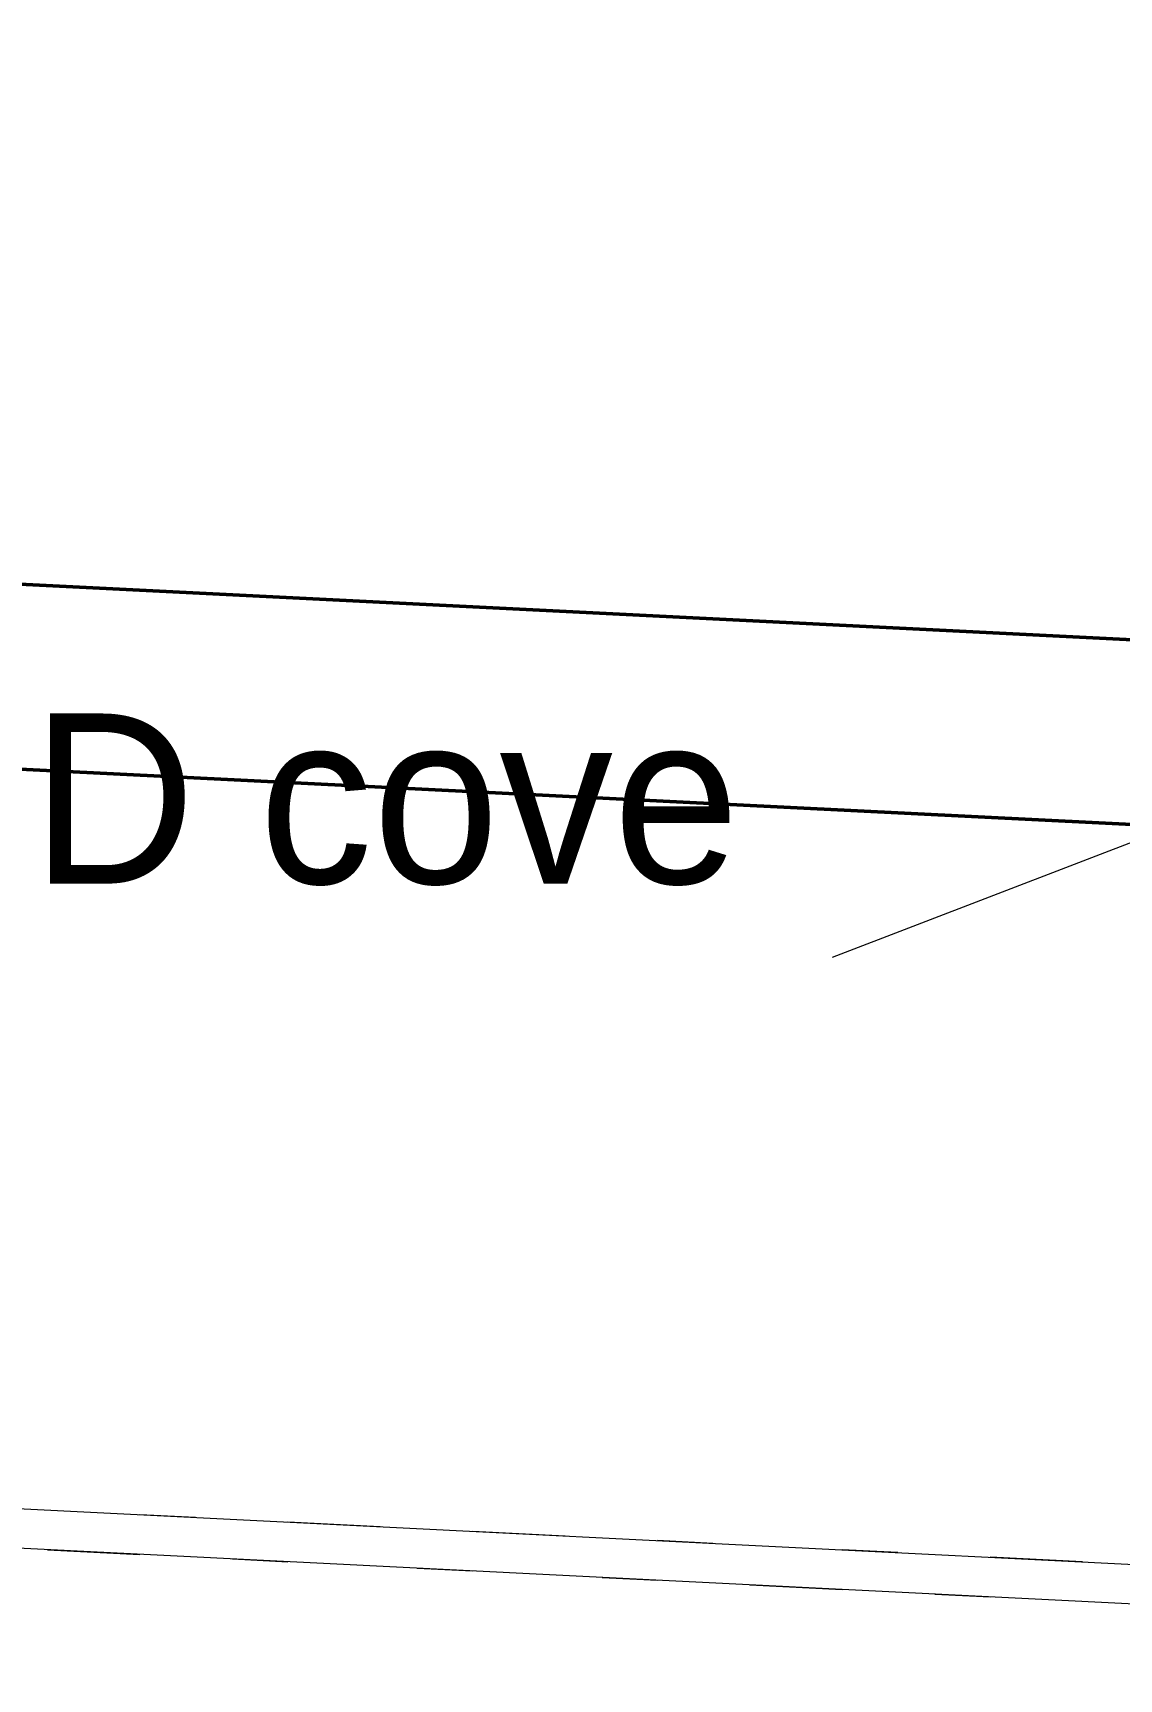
# Model space of a CAD drawing. Header units: metres. Extents: x 10 to 831, y 10 to 584.
# Drawn here: x 45.36 to 57.1, y 277.4 to 295.2 of the extents above; entities that cross this region are included whole.
import ezdxf
from ezdxf.enums import TextEntityAlignment as Align

# ---------------------------------------------------------------- set-up
doc = ezdxf.new("R2010")
doc.units = ezdxf.units.M
for name, color, linetype, lineweight in [('CUT', 7, 'Continuous', 50), ('TXT', 7, 'Continuous', 18), ('VIS', 8, 'Continuous', 13)]:
    doc.layers.add(name, color=color, linetype=linetype, lineweight=lineweight)

msp = doc.modelspace()

# ---------------------------------------------------------------- linework, layer by layer
at = {"layer": 'CUT'}
for p, q in [((78, 287.6), (30, 290)), ((30, 288), (78, 285.6))]:
    msp.add_line(p, q, dxfattribs=at)
at = {"layer": 'TXT'}
msp.add_line((80, 295.2), (54, 285.2), dxfattribs=at)
at = {"layer": 'VIS'}
for p, q in [((30, 290), (78, 287.6)), ((49.6896, 289.0156), (41.4072, 289.4296)), ((42.5236, 289.374), (45.4052, 289.2296)), ((43.3304, 289.3336), (45.7768, 289.2112)), ((44.5192, 289.274), (46.022, 289.1988)), ((44.87, 289.2564), (46.256, 289.1872)), ((45.0072, 289.2496), (45.5984, 289.22)), ((45.1072, 289.2448), (45.7064, 289.2148)), ((45.3132, 289.2344), (46.1348, 289.1932)), ((45.3376, 289.2332), (45.5368, 289.2232)), ((45.3608, 289.232), (45.9024, 289.2048)), ((45.3784, 289.2312), (45.5708, 289.2216)), ((45.4096, 289.2296), (45.5776, 289.2212)), ((45.4392, 289.228), (45.5976, 289.22)), ((45.4552, 289.2272), (46.4212, 289.1788)), ((45.4688, 289.2264), (45.6652, 289.2168)), ((45.5032, 289.2248), (45.6652, 289.2168)), ((45.5264, 289.2236), (45.7264, 289.2136)), ((45.5408, 289.2228), (46.012, 289.1992)), ((45.558, 289.222), (46.0664, 289.1968)), ((45.5732, 289.2212), (46.156, 289.1924)), ((45.5792, 289.2212), (45.7352, 289.2132)), ((45.5804, 289.2208), (45.7804, 289.2108)), ((45.6, 289.22), (46.2, 289.19)), ((45.6, 289.22), (46.6, 289.17)), ((45.62, 289.2192), (45.82, 289.2092)), ((45.622, 289.2188), (45.822, 289.2088)), ((45.6244, 289.2188), (45.822, 289.2088)), ((45.6496, 289.2176), (46.1788, 289.1912)), ((45.6628, 289.2168), (45.8156, 289.2092)), ((45.7024, 289.2148), (45.896, 289.2052)), ((45.7072, 289.2148), (45.88, 289.206)), ((45.7624, 289.212), (45.922, 289.204)), ((45.7812, 289.2108), (45.96, 289.202)), ((46.4, 289.18), (45.8, 289.21)), ((45.8144, 289.2092), (46.0044, 289.1996)), ((45.8604, 289.2068), (49.3488, 289.0324)), ((45.9144, 289.2044), (46.1144, 289.1944)), ((45.9272, 289.2036), (46.1272, 289.1936)), ((45.9584, 289.202), (47.346, 289.1328)), ((46.0708, 289.1964), (46.568, 289.1716)), ((46.0716, 289.1964), (46.2628, 289.1868)), ((46.0788, 289.196), (46.2616, 289.1868)), ((46.1592, 289.192), (46.6704, 289.1664)), ((46.204, 289.19), (46.36, 289.182)), ((46.2388, 289.188), (46.792, 289.1604)), ((46.2744, 289.1864), (46.7328, 289.1632)), ((46.2788, 289.186), (46.4624, 289.1768)), ((46.326, 289.1836), (46.526, 289.1736)), ((46.3904, 289.1804), (46.5492, 289.1724)), ((46.398, 289.18), (46.5708, 289.1716)), ((46.4172, 289.1792), (46.5852, 289.1708)), ((46.422, 289.1788), (46.622, 289.1688)), ((46.4256, 289.1788), (46.624, 289.1688)), ((46.4744, 289.1764), (46.96, 289.152)), ((46.4772, 289.176), (46.6708, 289.1664)), ((46.532, 289.1732), (46.7244, 289.1636)), ((46.5748, 289.1712), (46.7648, 289.1616)), ((46.5748, 289.1712), (46.744, 289.1628)), ((46.5896, 289.1704), (46.7892, 289.1604)), ((46.5956, 289.1704), (46.7952, 289.1604)), ((46.6332, 289.1684), (46.824, 289.1588)), ((46.6956, 289.1652), (47.6944, 289.1152)), ((46.7084, 289.1644), (46.8848, 289.1556)), ((46.72, 289.164), (46.8796, 289.156)), ((46.7804, 289.1608), (47.38, 289.1308)), ((46.798, 289.16), (47.2692, 289.1364)), ((46.8096, 289.1596), (47.0072, 289.1496)), ((46.82, 289.1588), (47.02, 289.1488)), ((46.9144, 289.1544), (47.1132, 289.1444)), ((47.0092, 289.1496), (47.208, 289.1396)), ((47.0136, 289.1492), (47.5648, 289.1216)), ((47.0248, 289.1488), (47.5004, 289.1248)), ((47.0892, 289.1456), (47.262, 289.1368)), ((47.1252, 289.1436), (47.3252, 289.1336)), ((47.1408, 289.1428), (47.2972, 289.1352)), ((47.1668, 289.1416), (48.0696, 289.0964)), ((47.1748, 289.1412), (47.3576, 289.132)), ((47.1912, 289.1404), (47.344, 289.1328)), ((47.198, 289.14), (47.3844, 289.1308)), ((47.2108, 289.1396), (47.7468, 289.1128)), ((47.2192, 289.1392), (47.4176, 289.1292)), ((47.2524, 289.1372), (47.7608, 289.112)), ((47.298, 289.1352), (47.4936, 289.1252)), ((47.3012, 289.1348), (47.4936, 289.1252)), ((47.332, 289.1336), (47.5312, 289.1236)), ((47.3584, 289.132), (47.518, 289.124)), ((47.3724, 289.1312), (47.9636, 289.102)), ((47.4144, 289.1292), (47.5908, 289.1204)), ((47.4252, 289.1288), (47.5932, 289.1204)), ((47.4328, 289.1284), (47.6296, 289.1184)), ((47.4456, 289.1276), (47.9312, 289.1036)), ((47.5132, 289.1244), (47.7128, 289.1144)), ((47.5232, 289.124), (48.0344, 289.0984)), ((47.6024, 289.12), (47.794, 289.1104)), ((47.614, 289.1192), (48.1068, 289.0948)), ((47.6204, 289.1188), (47.8204, 289.1088)), ((47.6224, 289.1188), (47.8224, 289.1088)), ((47.6396, 289.118), (47.8332, 289.1084)), ((47.7088, 289.1144), (47.9076, 289.1048)), ((47.7136, 289.1144), (48.6356, 289.0684)), ((47.7156, 289.1144), (47.9056, 289.1048)), ((47.7408, 289.1128), (48.212, 289.0892)), ((47.7656, 289.1116), (48.234, 289.0884)), ((47.774, 289.1112), (48.74, 289.0628)), ((47.78, 289.1108), (47.9528, 289.1024)), ((47.8024, 289.11), (48.2608, 289.0868)), ((47.8044, 289.1096), (48.0032, 289.1)), ((47.926, 289.1036), (48.1256, 289.0936)), ((47.9428, 289.1028), (48.1292, 289.0936)), ((47.976, 289.1012), (48.1344, 289.0932)), ((47.9952, 289.1004), (48.1928, 289.0904)), ((47.9968, 289.1), (48.1564, 289.092)), ((48.0128, 289.0992), (48.2112, 289.0896)), ((48.1164, 289.094), (48.3, 289.0852)), ((48.1204, 289.094), (48.2968, 289.0852)), ((48.1608, 289.092), (48.3516, 289.0824)), ((48.1924, 289.0904), (48.392, 289.0804)), ((48.8, 289.06), (48.2, 289.09)), ((48.258, 289.0872), (49.6444, 289.0176)), ((48.2688, 289.0864), (48.4384, 289.078)), ((48.2708, 289.0864), (48.4536, 289.0772)), ((48.38, 289.0808), (48.58, 289.0712)), ((48.39, 289.0804), (48.8868, 289.0556)), ((48.4, 289.08), (49, 289.05)), ((48.4, 289.08), (49, 289.05)), ((48.4144, 289.0792), (48.6084, 289.0696)), ((48.4332, 289.0784), (48.6008, 289.07)), ((48.4552, 289.0772), (48.6476, 289.0676)), ((48.4704, 289.0764), (48.6656, 289.0668)), ((48.4712, 289.0764), (48.644, 289.068)), ((48.476, 289.076), (48.666, 289.0668)), ((48.5856, 289.0708), (48.7848, 289.0608)), ((48.5996, 289.07), (48.7984, 289.06)), ((48.6876, 289.0656), (48.874, 289.0564)), ((48.7028, 289.0648), (48.8588, 289.0572)), ((48.7036, 289.0648), (49.3032, 289.0348)), ((48.712, 289.0644), (48.912, 289.0544)), ((48.7192, 289.064), (48.872, 289.0564)), ((48.7252, 289.0636), (48.9252, 289.0536)), ((48.7408, 289.0628), (48.9024, 289.0548)), ((48.8228, 289.0588), (49.0228, 289.0488)), ((48.8236, 289.0588), (48.9868, 289.0508)), ((48.826, 289.0588), (49.0024, 289.05)), ((48.9248, 289.0536), (49.1156, 289.0444)), ((48.9272, 289.0536), (49.0856, 289.0456)), ((48.9468, 289.0528), (49.116, 289.044)), ((48.9728, 289.0512), (49.876, 289.0064)), ((48.9976, 289.05), (49.1764, 289.0412)), ((48.998, 289.05), (49.4692, 289.0264)), ((49.0044, 289.0496), (49.594, 289.0204)), ((49.1336, 289.0432), (49.3248, 289.0336)), ((49.1624, 289.042), (49.3348, 289.0332)), ((49.1804, 289.0408), (49.378, 289.0312)), ((49.2032, 289.04), (49.4016, 289.03)), ((49.2188, 289.0392), (49.4024, 289.03)), ((49.228, 289.0388), (49.3984, 289.03)), ((49.3084, 289.0344), (51.4672, 288.9268)), ((49.3264, 289.0336), (49.526, 289.0236)), ((49.3516, 289.0324), (51.4216, 288.9288)), ((49.3668, 289.0316), (49.5496, 289.0224)), ((49.3896, 289.0304), (49.5892, 289.0204)), ((49.4324, 289.0284), (49.6188, 289.0192)), ((49.4408, 289.028), (49.6088, 289.0196)), ((49.4584, 289.0272), (50.4296, 288.9784)), ((49.476, 289.026), (52.2484, 288.8876)), ((49.5288, 289.0236), (50.698, 288.9652)), ((49.532, 289.0232), (49.7084, 289.0144)), ((49.5572, 289.022), (50.1104, 288.9944)), ((49.5612, 289.022), (49.7196, 289.014)), ((49.5768, 289.0212), (49.7708, 289.0116)), ((49.586, 289.0208), (50.0788, 288.996)), ((49.5928, 289.0204), (49.7524, 289.0124)), ((49.6088, 289.0196), (49.8012, 289.01)), ((49.6208, 289.0188), (49.8208, 289.0088)), ((49.636, 289.018), (49.7888, 289.0104)), ((49.6396, 289.018), (49.796, 289.0104)), ((49.6428, 289.018), (49.838, 289.008)), ((49.6888, 289.0156), (49.8796, 289.006)), ((49.6948, 289.0152), (49.8936, 289.0052)), ((49.7828, 289.0108), (49.9824, 289.0008)), ((49.804, 289.01), (52.686, 288.8656)), ((49.8532, 289.0072), (50.026, 288.9988)), ((49.9108, 289.0044), (50.5104, 288.9744)), ((49.9232, 289.004), (50.1232, 288.994)), ((49.9632, 289.002), (50.1328, 288.9932)), ((49.9796, 289.0012), (50.1796, 288.9912)), ((49.9968, 289), (50.1952, 288.9904)), ((50.132, 288.9936), (50.7232, 288.964)), ((50.1772, 288.9912), (50.3636, 288.982)), ((50.2312, 288.9884), (50.3908, 288.9804)), ((50.238, 288.988), (50.4144, 288.9792)), ((50.2476, 288.9876), (50.4004, 288.98)), ((50.2548, 288.9872), (50.7264, 288.9636)), ((50.2644, 288.9868), (50.7328, 288.9632)), ((50.282, 288.986), (50.856, 288.9572)), ((50.2916, 288.9856), (51.2904, 288.9356)), ((50.3212, 288.984), (50.5048, 288.9748)), ((50.352, 288.9824), (50.5456, 288.9728)), ((50.366, 288.9816), (50.5636, 288.972)), ((50.3772, 288.9812), (50.5672, 288.9716)), ((50.4208, 288.9788), (50.6208, 288.9688)), ((50.4272, 288.9788), (50.606, 288.9696)), ((78, 287.6), (50.4424, 288.978)), ((50.4488, 288.9776), (50.6168, 288.9692)), ((50.4524, 288.9772), (50.6436, 288.968)), ((50.4628, 288.9768), (50.6456, 288.9676)), ((50.4792, 288.976), (51.0588, 288.9472)), ((50.4892, 288.9756), (50.688, 288.9656)), ((50.5124, 288.9744), (50.6708, 288.9664)), ((50.5444, 288.9728), (50.7172, 288.964)), ((50.5812, 288.9708), (50.7808, 288.9608)), ((50.592, 288.9704), (50.7624, 288.962)), ((50.6412, 288.968), (50.8104, 288.9596)), ((50.6832, 288.966), (50.8452, 288.9576)), ((50.7088, 288.9644), (51.2056, 288.9396)), ((50.7164, 288.964), (51.708, 288.9148)), ((50.7224, 288.964), (50.9224, 288.954)), ((50.7236, 288.964), (50.9236, 288.954)), ((50.7628, 288.962), (50.9548, 288.9524)), ((50.7788, 288.9612), (51.682, 288.916)), ((50.7904, 288.9604), (50.9888, 288.9504)), ((50.8, 288.96), (51.8, 288.91)), ((50.8148, 288.9592), (51.0104, 288.9496)), ((50.8232, 288.9588), (51.0232, 288.9488)), ((50.922, 288.954), (51.1084, 288.9444)), ((50.944, 288.9528), (51.1204, 288.944)), ((50.9688, 288.9516), (51.558, 288.922)), ((50.9864, 288.9508), (51.186, 288.9408)), ((51.6, 288.92), (51, 288.95)), ((51.056, 288.9472), (51.6072, 288.9196)), ((51.1376, 288.9432), (51.3276, 288.9336)), ((51.1464, 288.9428), (51.622, 288.9188)), ((51.1644, 288.9416), (51.3172, 288.934)), ((51.1796, 288.9412), (51.3792, 288.9312)), ((51.1888, 288.9404), (51.3484, 288.9324)), ((51.2, 288.94), (51.8, 288.91)), ((51.2016, 288.94), (51.3576, 288.932)), ((51.2164, 288.9392), (51.4072, 288.9296)), ((51.2352, 288.9384), (51.408, 288.9296)), ((51.3208, 288.934), (51.5204, 288.924)), ((51.3824, 288.9308), (51.5812, 288.9208)), ((51.4004, 288.93), (51.6, 288.92)), ((51.4012, 288.93), (51.954, 288.9024)), ((51.4564, 288.9272), (51.6244, 288.9188)), ((51.5096, 288.9244), (51.7092, 288.9144)), ((51.512, 288.9244), (51.6692, 288.9164)), ((51.514, 288.9244), (51.708, 288.9148)), ((51.522, 288.924), (51.722, 288.914)), ((51.5232, 288.924), (51.7228, 288.914)), ((51.5588, 288.922), (51.7416, 288.9128)), ((51.584, 288.9208), (51.7824, 288.9108)), ((51.6212, 288.9188), (51.8212, 288.9088)), ((51.6464, 288.9176), (53.0324, 288.8484)), ((51.6496, 288.9176), (51.826, 288.9088)), ((51.6576, 288.9172), (51.8272, 288.9088)), ((51.6668, 288.9168), (51.8532, 288.9072)), ((51.6808, 288.916), (51.8796, 288.906)), ((51.7756, 288.9112), (51.9284, 288.9036)), ((51.8128, 288.9092), (52.3868, 288.8808)), ((51.8264, 288.9088), (52.2948, 288.8852)), ((51.8272, 288.9088), (51.9868, 288.9008)), ((51.8568, 288.9072), (52.0356, 288.8984)), ((51.8868, 288.9056), (52.3796, 288.8812)), ((51.9264, 288.9036), (52.0992, 288.8952)), ((51.9804, 288.9008), (52.1712, 288.8916)), ((51.9872, 288.9008), (52.1824, 288.8908)), ((52.0236, 288.8988), (52.2236, 288.8888)), ((52.0976, 288.8952), (52.5736, 288.8712)), ((52.1584, 288.892), (52.342, 288.8828)), ((52.1776, 288.8912), (52.3764, 288.8812)), ((52.1988, 288.89), (56.3904, 288.6804)), ((52.2892, 288.8856), (52.4828, 288.876)), ((52.2968, 288.8852), (52.4676, 288.8768)), ((52.3212, 288.884), (52.5212, 288.874)), ((52.3224, 288.884), (52.5224, 288.874)), ((52.3352, 288.8832), (52.5048, 288.8748)), ((52.3556, 288.8824), (52.532, 288.8732)), ((52.4212, 288.8788), (52.6212, 288.8688)), ((52.4548, 288.8772), (52.9264, 288.8536)), ((52.4644, 288.8768), (52.6324, 288.8684)), ((52.4656, 288.8768), (52.6252, 288.8688)), ((52.4752, 288.8764), (52.674, 288.8664)), ((52.5768, 288.8712), (52.7764, 288.8612)), ((52.6172, 288.8692), (52.79, 288.8604)), ((52.6256, 288.8688), (52.7876, 288.8608)), ((52.6548, 288.8672), (52.8376, 288.858)), ((52.6924, 288.8652), (52.8452, 288.8576)), ((52.6996, 288.8652), (53.2992, 288.8352)), ((52.7444, 288.8628), (52.9352, 288.8532)), ((52.7632, 288.862), (52.9196, 288.854)), ((52.7744, 288.8612), (52.9728, 288.8512)), ((52.7792, 288.8612), (52.9792, 288.8512)), ((52.798, 288.86), (53.764, 288.8116)), ((52.8916, 288.8556), (53.0884, 288.8456)), ((52.9332, 288.8532), (53.5224, 288.824)), ((52.946, 288.8528), (53.488, 288.8256)), ((52.9728, 288.8512), (53.1716, 288.8416)), ((53.0132, 288.8492), (53.5212, 288.824)), ((53.028, 288.8488), (53.5248, 288.8236)), ((53.0384, 288.848), (53.2288, 288.8384)), ((53.0492, 288.8476), (53.2076, 288.8396)), ((53.0616, 288.8468), (53.5908, 288.8204)), ((53.108, 288.8444), (53.308, 288.8348)), ((53.1408, 288.8428), (54.2028, 288.79)), ((53.1444, 288.8428), (58.5416, 288.5728)), ((53.2, 288.84), (54.2, 288.79)), ((53.2448, 288.8376), (53.7976, 288.81)), ((53.2608, 288.8368), (53.4448, 288.8276)), ((53.3036, 288.8348), (53.4564, 288.8272)), ((53.3084, 288.8344), (53.4812, 288.826)), ((53.3432, 288.8328), (54.7032, 288.7648)), ((53.344, 288.8328), (53.5352, 288.8232)), ((54, 288.8), (53.4, 288.83)), ((53.4516, 288.8276), (53.6452, 288.8176)), ((53.4724, 288.8264), (53.6404, 288.818)), ((53.508, 288.8248), (53.6992, 288.8152)), ((53.5216, 288.824), (53.7216, 288.814)), ((53.5504, 288.8224), (53.7456, 288.8128)), ((53.568, 288.8216), (53.7664, 288.8116)), ((53.5968, 288.82), (53.7588, 288.812)), ((53.6, 288.82), (54.2, 288.79)), ((53.644, 288.818), (53.8224, 288.8088)), ((53.6608, 288.8168), (53.8312, 288.8084)), ((53.6832, 288.816), (54.1588, 288.792)), ((53.7004, 288.8148), (53.8564, 288.8072)), ((53.712, 288.8144), (54.1832, 288.7908)), ((53.7508, 288.8124), (53.9332, 288.8032)), ((53.7804, 288.8108), (53.98, 288.8008)), ((53.7988, 288.81), (53.9892, 288.8004)), ((53.8392, 288.808), (54.0316, 288.7984)), ((53.8588, 288.8072), (54.3516, 288.7824)), ((53.8876, 288.8056), (54.8864, 288.7556)), ((54.0296, 288.7984), (54.1992, 288.79)), ((54.0616, 288.7968), (54.2212, 288.7888)), ((54.1204, 288.794), (54.2968, 288.7852)), ((54.2048, 288.7896), (55.7076, 288.7148)), ((54.2208, 288.7888), (54.3736, 288.7812)), ((54.2264, 288.7888), (54.42, 288.7788)), ((54.272, 288.7864), (54.4628, 288.7768)), ((54.3072, 288.7848), (54.5068, 288.7748)), ((54.3172, 288.784), (54.5148, 288.7744)), ((54.3212, 288.784), (54.5208, 288.774)), ((54.3252, 288.7836), (54.7936, 288.7604)), ((54.3616, 288.782), (54.56, 288.772)), ((54.3632, 288.782), (54.5472, 288.7728)), ((54.3788, 288.7812), (54.5788, 288.7712)), ((54.4216, 288.7788), (54.6216, 288.7688)), ((54.4612, 288.7768), (54.66, 288.7672)), ((54.48, 288.776), (54.648, 288.7676)), ((54.512, 288.7744), (54.7116, 288.7644)), ((54.568, 288.7716), (54.73, 288.7636)), ((54.5724, 288.7712), (54.772, 288.7616)), ((54.6344, 288.7684), (54.7928, 288.7604)), ((54.6576, 288.7672), (56.0228, 288.6988)), ((54.7, 288.7648), (54.86, 288.7572)), ((54.7196, 288.764), (55.6416, 288.718)), ((54.7224, 288.764), (54.918, 288.754)), ((54.7524, 288.7624), (55.294, 288.7352)), ((54.8264, 288.7588), (55.0028, 288.75)), ((54.832, 288.7584), (55.2904, 288.7356)), ((54.8468, 288.7576), (55.0292, 288.7484)), ((54.8748, 288.7564), (55.0664, 288.7468)), ((54.8976, 288.7552), (55.4868, 288.7256)), ((54.9692, 288.7516), (55.1264, 288.7436)), ((54.9932, 288.7504), (55.1856, 288.7408)), ((54.9968, 288.75), (57.0664, 288.6468)), ((55.0248, 288.7488), (55.1952, 288.7404)), ((55.0344, 288.7484), (56.4208, 288.6788)), ((55.036, 288.7484), (55.2268, 288.7388)), ((55.036, 288.7484), (55.2088, 288.7396)), ((55.046, 288.7476), (55.2156, 288.7392)), ((55.0736, 288.7464), (55.252, 288.7372)), ((55.0984, 288.7452), (55.6496, 288.7176)), ((55.1192, 288.744), (55.3192, 288.734)), ((55.1204, 288.744), (55.3204, 288.734)), ((55.1556, 288.7424), (55.354, 288.7324)), ((55.224, 288.7388), (55.424, 288.7288)), ((55.2556, 288.7372), (55.454, 288.7272)), ((55.2568, 288.7372), (55.848, 288.7076)), ((55.262, 288.7368), (55.4184, 288.7292)), ((55.2684, 288.7364), (55.744, 288.7128)), ((55.3468, 288.7328), (55.8436, 288.708)), ((55.3708, 288.7316), (55.5704, 288.7216)), ((55.3772, 288.7312), (55.5768, 288.7212)), ((55.3888, 288.7304), (55.5824, 288.7208)), ((55.4748, 288.7264), (56.466, 288.6768)), ((55.488, 288.7256), (55.656, 288.7172)), ((55.5028, 288.7248), (55.7004, 288.7148)), ((55.5032, 288.7248), (56.0828, 288.696)), ((55.506, 288.7248), (56.1056, 288.6948)), ((55.532, 288.7232), (55.7088, 288.7144)), ((55.5392, 288.7232), (55.7012, 288.7148)), ((55.5784, 288.7212), (55.7784, 288.7112)), ((55.7, 288.7148), (55.89, 288.7056)), ((55.724, 288.714), (55.8932, 288.7052)), ((55.7268, 288.7136), (55.8996, 288.7052)), ((55.7488, 288.7124), (55.9016, 288.7048)), ((55.7996, 288.71), (55.9908, 288.7004)), ((55.8308, 288.7084), (56.3236, 288.684)), ((55.8948, 288.7052), (56.09, 288.6956)), ((55.912, 288.7044), (56.3832, 288.6808)), ((55.9184, 288.704), (56.1184, 288.694)), ((55.9428, 288.7028), (56.4908, 288.6756)), ((56, 288.7), (57, 288.65)), ((56.05, 288.6976), (56.2484, 288.6876)), ((56.1468, 288.6928), (56.3392, 288.6832)), ((56.16, 288.692), (56.6636, 288.6668)), ((56.1636, 288.692), (56.3576, 288.682)), ((56.1992, 288.69), (56.3552, 288.6824)), ((56.8, 288.66), (56.2, 288.69)), ((56.2008, 288.69), (56.3844, 288.6808)), ((56.2196, 288.6892), (56.6952, 288.6652)), ((56.238, 288.688), (56.4144, 288.6792)), ((56.2964, 288.6852), (57.2952, 288.6352)), ((56.2964, 288.6852), (56.456, 288.6772)), ((56.3196, 288.684), (56.5192, 288.674)), ((56.36, 288.682), (56.8184, 288.6592)), ((56.3888, 288.6804), (56.9004, 288.6548)), ((56.4, 288.68), (57, 288.65)), ((56.4016, 288.68), (56.91, 288.6544)), ((56.406, 288.6796), (56.5972, 288.67)), ((56.418, 288.6792), (56.5908, 288.6704)), ((56.422, 288.6788), (56.622, 288.6688)), ((56.4244, 288.6788), (56.6244, 288.6688)), ((56.4604, 288.6768), (56.6504, 288.6676)), ((56.4776, 288.676), (59.3596, 288.532)), ((56.5032, 288.6748), (56.6816, 288.666)), ((56.5068, 288.6748), (56.706, 288.6648)), ((56.5104, 288.6744), (56.6724, 288.6664)), ((56.5512, 288.6724), (56.75, 288.6624)), ((56.5584, 288.672), (57.1, 288.6448)), ((56.5632, 288.672), (57.1164, 288.644)), ((56.5636, 288.672), (56.7548, 288.6624)), ((56.568, 288.6716), (56.7676, 288.6616)), ((56.5744, 288.6712), (56.774, 288.6612)), ((56.6884, 288.6656), (56.8856, 288.6556)), ((56.718, 288.664), (56.918, 288.654)), ((56.824, 288.6588), (56.98, 288.6512)), ((56.862, 288.6568), (57.4512, 288.6276)), ((56.9348, 288.6532), (57.0944, 288.6452)), ((56.944, 288.6528), (57.1204, 288.644)), ((57.0384, 288.648), (57.5864, 288.6208)), ((57.0672, 288.6468), (57.2624, 288.6368)), ((30, 288), (78, 285.6)), ((49.1972, 287.04), (42.3716, 287.3816)), ((45.5068, 287.2248), (44.108, 287.2944)), ((47.1484, 287.1424), (44.15, 287.2924)), ((46.102, 287.1948), (44.716, 287.2644)), ((45.4392, 287.228), (44.9636, 287.252)), ((45.5912, 287.2204), (44.994, 287.2504)), ((45.398, 287.23), (45.1988, 287.24)), ((45.4272, 287.2288), (45.2276, 287.2388)), ((45.4552, 287.2272), (45.262, 287.2368)), ((45.5804, 287.2208), (45.3804, 287.2308)), ((46.4, 287.18), (45.4, 287.23)), ((45.6, 287.22), (45.4, 287.23)), ((46, 287.2), (45.4, 287.23)), ((45.622, 287.2188), (45.422, 287.2288)), ((45.6244, 287.2188), (45.4268, 287.2288)), ((45.7024, 287.2148), (45.5084, 287.2244)), ((45.6628, 287.2168), (45.51, 287.2244)), ((45.7232, 287.214), (45.5244, 287.2236)), ((45.7136, 287.2144), (45.5312, 287.2236)), ((45.722, 287.214), (45.5412, 287.2228)), ((50.9812, 286.9508), (45.5604, 287.222)), ((45.7724, 287.2112), (45.5828, 287.2208)), ((45.7568, 287.212), (45.5852, 287.2208)), ((45.7916, 287.2104), (45.592, 287.2204)), ((45.6, 287.22), (46.2, 287.19)), ((45.8164, 287.2092), (45.6176, 287.2192)), ((46.2544, 287.1872), (45.6652, 287.2168)), ((45.8692, 287.2064), (45.678, 287.216)), ((45.8892, 287.2056), (45.6892, 287.2156)), ((45.8916, 287.2056), (45.71, 287.2144)), ((45.9144, 287.2044), (45.7148, 287.2144)), ((45.8968, 287.2052), (45.7276, 287.2136)), ((46.7388, 287.1632), (45.7676, 287.2116)), ((45.974, 287.2012), (45.774, 287.2112)), ((46.0732, 287.1964), (45.9148, 287.2044)), ((46.126, 287.1936), (45.9304, 287.2036)), ((46.4268, 287.1788), (45.9448, 287.2028)), ((46.1476, 287.1928), (45.9552, 287.2024)), ((46.1388, 287.1932), (45.96, 287.202)), ((46.58, 287.1712), (46.1216, 287.194)), ((47.5444, 287.1228), (46.1564, 287.192)), ((46.8224, 287.1588), (46.222, 287.1888)), ((47.5776, 287.1212), (46.2688, 287.1864)), ((46.4432, 287.178), (46.2716, 287.1864)), ((46.4772, 287.176), (46.2836, 287.186)), ((46.5956, 287.1704), (46.396, 287.18)), ((46.6116, 287.1696), (46.4128, 287.1792)), ((46.6252, 287.1688), (46.4256, 287.1788)), ((46.6332, 287.1684), (46.442, 287.178)), ((47.0412, 287.148), (46.4444, 287.1776)), ((47.614, 287.1192), (46.4636, 287.1768)), ((46.678, 287.166), (46.478, 287.176)), ((46.7736, 287.1612), (46.574, 287.1712)), ((46.8096, 287.1596), (46.612, 287.1692)), ((46.82, 287.1588), (46.62, 287.1688)), ((46.8096, 287.1596), (46.6268, 287.1688)), ((47.2068, 287.1396), (46.6504, 287.1676)), ((46.908, 287.1548), (46.7184, 287.164)), ((46.9136, 287.1544), (46.744, 287.1628)), ((46.9812, 287.1508), (46.7996, 287.16)), ((47.0248, 287.1488), (46.866, 287.1568)), ((47.894, 287.1052), (46.8952, 287.1552)), ((47.1136, 287.1444), (46.9136, 287.1544)), ((47.1296, 287.1436), (46.958, 287.152)), ((47.1804, 287.1408), (46.9804, 287.1508)), ((47.1844, 287.1408), (46.9852, 287.1508)), ((47.2192, 287.1392), (47.0208, 287.1488)), ((47.1912, 287.1404), (47.0384, 287.148)), ((47.298, 287.1352), (47.1028, 287.1448)), ((47.3012, 287.1348), (47.1092, 287.1444)), ((47.3968, 287.13), (47.206, 287.1396)), ((47.4236, 287.1288), (47.224, 287.1388)), ((47.4768, 287.126), (47.2772, 287.136)), ((49.3516, 287.0324), (47.282, 287.136)), ((47.4872, 287.1256), (47.2876, 287.1356)), ((47.528, 287.1236), (47.3472, 287.1328)), ((47.5736, 287.1212), (47.3736, 287.1312)), ((47.568, 287.1216), (47.3896, 287.1304)), ((47.5912, 287.1204), (47.422, 287.1288)), ((47.6224, 287.1188), (47.4224, 287.1288)), ((47.6396, 287.118), (47.446, 287.1276)), ((47.976, 287.1012), (47.5004, 287.1248)), ((47.7088, 287.1144), (47.5104, 287.1244)), ((48.034, 287.0984), (47.552, 287.1224)), ((48.1604, 287.092), (47.5808, 287.1208)), ((47.7872, 287.1108), (47.5876, 287.1208)), ((48.2188, 287.0892), (47.6296, 287.1184)), ((48.1592, 287.092), (47.6444, 287.1176)), ((48.108, 287.0948), (47.6496, 287.1176)), ((47.9056, 287.1048), (47.7228, 287.114)), ((47.9952, 287.1004), (47.7976, 287.11)), ((48.4, 287.08), (47.8, 287.11)), ((48.4, 287.08), (47.8, 287.11)), ((48.4, 287.08), (47.8, 287.11)), ((48.0128, 287.0992), (47.8144, 287.1092)), ((48.0436, 287.098), (47.8544, 287.1072)), ((48.0708, 287.0964), (47.8892, 287.1056)), ((48.1296, 287.0936), (47.9304, 287.1036)), ((52.6324, 286.8684), (47.9356, 287.1032)), ((48.1204, 287.094), (47.9436, 287.1028)), ((48.1608, 287.092), (47.97, 287.1016)), ((48.1924, 287.0904), (47.9928, 287.1004)), ((48, 287.1), (49, 287.05)), ((48.276, 287.0864), (48.076, 287.096)), ((49.4904, 287.0256), (48.104, 287.0948)), ((49.5028, 287.0248), (48.1044, 287.0948)), ((48.38, 287.0808), (48.18, 287.0912)), ((48.4144, 287.0792), (48.2208, 287.0888)), ((48.4552, 287.0772), (48.2628, 287.0868)), ((48.4704, 287.0764), (48.2752, 287.0864)), ((48.5856, 287.0708), (48.386, 287.0808)), ((48.5996, 287.07), (48.4008, 287.08)), ((48.6216, 287.0688), (48.422, 287.0788)), ((48.608, 287.0696), (48.4384, 287.078)), ((48.61, 287.0696), (48.4516, 287.0776)), ((49.0856, 287.0456), (48.486, 287.0756)), ((49.062, 287.0468), (48.5052, 287.0748)), ((48.712, 287.0644), (48.5124, 287.0744)), ((48.7192, 287.064), (48.5664, 287.0716)), ((48.7732, 287.0612), (48.5732, 287.0712)), ((49.176, 287.0412), (48.5784, 287.0712)), ((48.8204, 287.0588), (48.6204, 287.0688)), ((48.8228, 287.0588), (48.6228, 287.0688)), ((48.826, 287.0588), (48.6496, 287.0676)), ((48.8456, 287.0576), (48.674, 287.0664)), ((49.8628, 287.0068), (48.694, 287.0652)), ((48.9248, 287.0536), (48.7336, 287.0632)), ((49.586, 287.0208), (48.7644, 287.0616)), ((49.0016, 287.05), (48.8188, 287.0592)), ((48.9976, 287.05), (48.8192, 287.0592)), ((49.0748, 287.0464), (48.8752, 287.0564)), ((49.1604, 287.042), (48.9788, 287.0512)), ((49.1804, 287.0408), (48.9828, 287.0508)), ((49.1792, 287.0412), (48.99, 287.0504)), ((49.2856, 287.0356), (49.116, 287.044)), ((49.6952, 287.0152), (49.1536, 287.0424)), ((49.3948, 287.0304), (49.196, 287.04)), ((49.8252, 287.0088), (49.2284, 287.0384)), ((49.532, 287.0232), (49.3556, 287.0324)), ((49.532, 287.0232), (49.3604, 287.032)), ((49.5732, 287.0212), (49.3732, 287.0312)), ((49.5768, 287.0212), (49.3832, 287.0308)), ((49.5612, 287.022), (49.4028, 287.03)), ((49.6208, 287.0188), (49.4208, 287.0288)), ((49.6428, 287.018), (49.4472, 287.0276)), ((49.9624, 287.002), (49.4804, 287.026)), ((49.636, 287.018), (49.4832, 287.026)), ((49.6888, 287.0156), (49.4976, 287.0252)), ((49.7828, 287.0108), (49.5832, 287.0208)), ((49.7888, 287.0104), (49.5892, 287.0204)), ((50.1832, 286.9908), (49.594, 287.0204)), ((49.8192, 287.0092), (49.6196, 287.0192)), ((52.534, 286.8732), (49.6524, 287.0172)), ((49.8736, 287.0064), (49.674, 287.0164)), ((49.9108, 287.0044), (49.7112, 287.0144)), ((49.9796, 287.0012), (49.7796, 287.0112)), ((50.0228, 286.9988), (49.8228, 287.0088)), ((50.0976, 286.9952), (49.9148, 287.0044)), ((50.19, 286.9904), (49.9912, 287.0004)), ((51.316, 286.9344), (50.0076, 286.9996)), ((50.1952, 286.9904), (50.0368, 286.998)), ((50.6236, 286.9688), (50.0408, 286.998)), ((50.562, 286.972), (50.0472, 286.9976)), ((62.2316, 286.3884), (50.05, 286.9976)), ((50.238, 286.988), (50.0616, 286.9968)), ((50.25, 286.9876), (50.0684, 286.9964)), ((50.284, 286.9856), (50.0844, 286.9956)), ((51.4904, 286.9256), (50.0916, 286.9956)), ((50.2476, 286.9876), (50.0948, 286.9952)), ((50.3148, 286.9844), (50.1256, 286.9936)), ((50.302, 286.9848), (50.1328, 286.9932)), ((50.3516, 286.9824), (50.158, 286.992)), ((50.7692, 286.9616), (50.1716, 286.9916)), ((50.4524, 286.9772), (50.2616, 286.9868)), ((50.4792, 286.976), (50.286, 286.9856)), ((50.4892, 286.9756), (50.2908, 286.9856)), ((50.9168, 286.954), (50.3604, 286.982)), ((50.5812, 286.9708), (50.3816, 286.9808)), ((51.0172, 286.9492), (50.418, 286.9792)), ((50.6728, 286.9664), (50.4732, 286.9764)), ((50.7612, 286.962), (50.5636, 286.972)), ((50.7728, 286.9612), (50.5728, 286.9712)), ((50.7904, 286.9604), (50.592, 286.9704)), ((51.2, 286.94), (50.6, 286.97)), ((51.2, 286.94), (50.6, 286.97)), ((51.2, 286.94), (50.6, 286.97)), ((50.7848, 286.9608), (50.606, 286.9696)), ((51.2056, 286.9396), (50.6196, 286.9692)), ((50.8208, 286.9588), (50.6208, 286.9688)), ((50.8232, 286.9588), (50.6232, 286.9688)), ((54.0644, 286.7968), (50.7356, 286.9632)), ((50.922, 286.954), (50.736, 286.9632)), ((51.558, 286.922), (50.7364, 286.9632)), ((50.944, 286.9528), (50.7672, 286.9616)), ((50.9848, 286.9508), (50.786, 286.9608)), ((50.9864, 286.9508), (50.7868, 286.9608)), ((50.8, 286.96), (51.4, 286.93)), ((50.98, 286.9512), (50.8104, 286.9596)), ((52.3028, 286.8848), (50.9148, 286.9544)), ((55.1432, 286.7428), (50.9456, 286.9528)), ((51.1464, 286.9428), (50.988, 286.9504)), ((51.1936, 286.9404), (51.0108, 286.9496)), ((51.1644, 286.9416), (51.0116, 286.9496)), ((51.2484, 286.9376), (51.0768, 286.946)), ((51.8912, 286.9056), (51.0876, 286.9456)), ((51.3208, 286.934), (51.1216, 286.944)), ((51.34, 286.9332), (51.158, 286.942)), ((53.3964, 286.83), (51.2008, 286.94)), ((51.4504, 286.9276), (51.2612, 286.9368)), ((51.4716, 286.9264), (51.272, 286.9364)), ((51.5096, 286.9244), (51.3096, 286.9344)), ((51.514, 286.9244), (51.3204, 286.934)), ((51.5012, 286.9248), (51.3208, 286.934)), ((51.532, 286.9236), (51.3396, 286.9332)), ((51.5724, 286.9212), (51.3724, 286.9312)), ((51.5792, 286.9212), (51.3792, 286.9312)), ((51.584, 286.9208), (51.3856, 286.9308)), ((51.6212, 286.9188), (51.4212, 286.9288)), ((51.6496, 286.9176), (51.4732, 286.9264)), ((51.6668, 286.9168), (51.4808, 286.926)), ((52.8784, 286.856), (51.4924, 286.9252)), ((51.7548, 286.9124), (51.558, 286.922)), ((51.7784, 286.9112), (51.5788, 286.9212)), ((51.8156, 286.9092), (51.616, 286.9192)), ((52.0976, 286.8952), (51.622, 286.9188)), ((51.7756, 286.9112), (51.6228, 286.9188)), ((51.8824, 286.906), (51.6824, 286.916)), ((53.0992, 286.8452), (51.7008, 286.9148)), ((51.9464, 286.9028), (51.7488, 286.9124)), ((51.9348, 286.9032), (51.7632, 286.912)), ((52.0236, 286.8988), (51.8232, 286.9088)), ((51.9964, 286.9), (51.8272, 286.9088)), ((53.0068, 286.8496), (52.0124, 286.8992)), ((52.2144, 286.8892), (52.0356, 286.8984)), ((52.2708, 286.8864), (52.0712, 286.8964)), ((52.2892, 286.8856), (52.0952, 286.8952)), ((52.2896, 286.8856), (52.1068, 286.8948)), ((52.7608, 286.862), (52.1632, 286.892)), ((52.3724, 286.8812), (52.1724, 286.8912)), ((52.3556, 286.8824), (52.1792, 286.8912)), ((52.378, 286.8812), (52.1824, 286.8908)), ((52.772, 286.8616), (52.2156, 286.8892)), ((52.4116, 286.8796), (52.2256, 286.8888)), ((52.4296, 286.8784), (52.248, 286.8876)), ((52.5828, 286.8708), (52.3836, 286.8808)), ((52.586, 286.8708), (52.3968, 286.88)), ((52.9644, 286.8516), (52.4496, 286.8776)), ((52.6856, 286.8656), (52.4932, 286.8752)), ((52.674, 286.8664), (52.5048, 286.8748)), ((52.7084, 286.8644), (52.5088, 286.8744)), ((52.6924, 286.8652), (52.5396, 286.8732)), ((52.732, 286.8632), (52.5736, 286.8712)), ((52.798, 286.86), (52.6048, 286.8696)), ((53.53, 286.8236), (52.7084, 286.8644)), ((53.0136, 286.8492), (52.814, 286.8592)), ((53.0696, 286.8464), (52.87, 286.8564)), ((53.0616, 286.8468), (52.8852, 286.8556)), ((54.9968, 286.75), (52.9268, 286.8536)), ((53.132, 286.8436), (52.9344, 286.8532)), ((53.1564, 286.842), (52.9704, 286.8516)), ((54.0508, 286.7976), (52.9892, 286.8504)), ((53.498, 286.8252), (53.016, 286.8492)), ((53.2236, 286.8388), (53.0236, 286.8488)), ((53.2696, 286.8364), (53.0712, 286.8464)), ((53.3156, 286.8344), (53.116, 286.8444)), ((53.3072, 286.8348), (53.1268, 286.8436)), ((53.6092, 286.8196), (53.1508, 286.8424)), ((53.3852, 286.8308), (53.2028, 286.84)), ((53.4516, 286.8276), (53.2576, 286.8372)), ((53.4804, 286.826), (53.2808, 286.836)), ((53.5192, 286.824), (53.3376, 286.8332)), ((53.5504, 286.8224), (53.3548, 286.8324)), ((54.5388, 286.7732), (53.37, 286.8316)), ((53.572, 286.8216), (53.372, 286.8316)), ((54, 286.8), (53.4, 286.83)), ((53.6, 286.82), (53.4, 286.83)), ((53.6, 286.82), (53.4, 286.83)), ((53.6216, 286.8188), (53.4216, 286.8288)), ((53.644, 286.818), (53.4652, 286.8268)), ((53.6508, 286.8176), (53.4792, 286.826)), ((53.6908, 286.8156), (53.5212, 286.824)), ((53.7188, 286.814), (53.5224, 286.824)), ((53.6832, 286.816), (53.5248, 286.8236)), ((53.7216, 286.814), (53.5324, 286.8232)), ((53.768, 286.8116), (53.5692, 286.8216)), ((54.1796, 286.7912), (53.5808, 286.8208)), ((53.6, 286.82), (54.2, 286.79)), ((53.8688, 286.8064), (53.6688, 286.8164)), ((53.9012, 286.8048), (53.7152, 286.8144)), ((55.0544, 286.7472), (53.746, 286.8128)), ((54.2112, 286.7896), (54.0116, 286.7996)), ((54.2264, 286.7888), (54.0328, 286.7984)), ((54.2456, 286.7876), (54.064, 286.7968)), ((54.2208, 286.7888), (54.068, 286.7968)), ((54.6272, 286.7688), (54.0708, 286.7964)), ((55.0864, 286.7456), (54.0876, 286.7956)), ((54.3172, 286.784), (54.1196, 286.794)), ((54.3536, 286.7824), (54.1548, 286.7924)), ((54.3172, 286.784), (54.1588, 286.792)), ((54.362, 286.782), (54.1632, 286.792)), ((54.3372, 286.7832), (54.1656, 286.7916)), ((54.3716, 286.7816), (54.1716, 286.7916)), ((54.3788, 286.7812), (54.1788, 286.7912)), ((54.3684, 286.7816), (54.1992, 286.79)), ((54.424, 286.7788), (54.224, 286.7888)), ((54.4812, 286.776), (54.2988, 286.7852)), ((54.8972, 286.7552), (54.3144, 286.7844)), ((54.5632, 286.772), (54.3644, 286.7816)), ((54.5724, 286.7712), (54.3728, 286.7812)), ((54.646, 286.7676), (54.46, 286.7772)), ((54.654, 286.7672), (54.4628, 286.7768)), ((54.6676, 286.7668), (54.468, 286.7768)), ((55.0784, 286.746), (54.4792, 286.776)), ((55.8712, 286.7064), (54.506, 286.7748)), ((54.7224, 286.764), (54.5272, 286.7736)), ((55.1052, 286.7448), (54.6232, 286.7688)), ((54.8572, 286.7572), (54.668, 286.7664)), ((55.1376, 286.7432), (54.6792, 286.766)), ((55.502, 286.7248), (54.6804, 286.766)), ((55.7908, 286.7104), (54.7964, 286.76)), ((55.3668, 286.7316), (54.852, 286.7576)), ((56.2668, 286.6868), (54.8804, 286.756)), ((55.0736, 286.7464), (54.8948, 286.7552)), ((55.1136, 286.7444), (54.9328, 286.7532)), ((55.1556, 286.7424), (54.9572, 286.752)), ((55.5716, 286.7216), (54.9716, 286.7516)), ((55.224, 286.7388), (55.024, 286.7488)), ((55.2556, 286.7372), (55.0568, 286.7472)), ((55.2684, 286.7364), (55.11, 286.7444)), ((55.3352, 286.7332), (55.1536, 286.7424)), ((55.3584, 286.732), (55.1596, 286.742)), ((55.3772, 286.7312), (55.1776, 286.7412)), ((55.3888, 286.7304), (55.1952, 286.7404)), ((55.4092, 286.7296), (55.2096, 286.7396)), ((55.418, 286.7292), (55.2268, 286.7388)), ((55.4668, 286.7268), (55.2668, 286.7368)), ((56.6644, 286.6668), (55.2764, 286.736)), ((56.696, 286.6652), (55.2972, 286.7352)), ((55.5028, 286.7248), (55.3052, 286.7348)), ((55.506, 286.7248), (55.306, 286.7348)), ((55.5032, 286.7248), (55.31, 286.7344)), ((57.5428, 286.6228), (55.344, 286.7328)), ((55.5772, 286.7212), (55.3948, 286.7304)), ((55.622, 286.7188), (55.422, 286.7288)), ((55.6832, 286.716), (55.4868, 286.7256)), ((56.4824, 286.676), (55.5548, 286.7224)), ((55.7624, 286.712), (55.57, 286.7216)), ((55.7488, 286.7124), (55.596, 286.7204)), ((55.8948, 286.7052), (55.6992, 286.7152)), ((56.2196, 286.6892), (55.744, 286.7128)), ((56.3452, 286.6828), (55.748, 286.7128)), ((55.9784, 286.7012), (55.7784, 286.7112)), ((56.8, 286.66), (55.8, 286.71)), ((56, 286.7), (55.8, 286.71)), ((56.4, 286.68), (55.8, 286.71)), ((55.9928, 286.7004), (55.8036, 286.71)), ((56.05, 286.6976), (55.8512, 286.7076)), ((56.0532, 286.6972), (55.8816, 286.706)), ((56.0628, 286.6968), (55.8932, 286.7052)), ((56.1536, 286.6924), (55.9548, 286.7024)), ((56.1636, 286.692), (55.97, 286.7016)), ((56.1816, 286.6908), (55.9908, 286.7004)), ((56, 286.7), (57, 286.65)), ((56.6068, 286.6696), (56.008, 286.6996)), ((56.238, 286.688), (56.0616, 286.6968)), ((56.2656, 286.6868), (56.066, 286.6968)), ((56.2772, 286.686), (56.0772, 286.696)), ((56.3712, 286.6816), (56.1712, 286.6916)), ((56.6656, 286.6668), (56.2072, 286.6896)), ((56.4244, 286.6788), (56.2244, 286.6888)), ((56.4248, 286.6788), (56.2432, 286.688)), ((59.208, 286.5396), (56.326, 286.6836)), ((56.568, 286.6716), (56.3684, 286.6816)), ((57.0384, 286.648), (56.4904, 286.6756)), ((56.6884, 286.6656), (56.4908, 286.6756)), ((57.034, 286.6484), (56.5516, 286.6724)), ((56.7396, 286.6632), (56.568, 286.6716)), ((56.7404, 286.6628), (56.5712, 286.6716)), ((57.474, 286.6264), (56.6524, 286.6672)), ((56.8604, 286.6568), (56.6816, 286.666)), ((56.854, 286.6572), (56.6952, 286.6652)), ((56.916, 286.654), (56.724, 286.664)), ((56.9196, 286.654), (56.7388, 286.6632)), ((56.9456, 286.6528), (56.7548, 286.6624)), ((56.944, 286.6528), (56.7676, 286.6616)), ((56.9736, 286.6512), (56.774, 286.6612)), ((57.0648, 286.6468), (56.8648, 286.6568)), ((57.0672, 286.6468), (56.8716, 286.6564)), ((57.5072, 286.6248), (56.9392, 286.6532)), ((57.1708, 286.6416), (56.9712, 286.6516)), ((57.178, 286.6412), (56.9784, 286.6512)), ((57.6476, 286.6176), (57.0584, 286.6472)), ((30, 279.9999), (72.4932, 277.8752)), ((73.4924, 277.3972), (30, 279.5719)), ((47.1168, 279.144), (46.5172, 279.174)), ((49.1148, 279.0444), (48.1156, 279.0944)), ((51.1128, 278.9444), (50.114, 278.9944)), ((45.518, 278.796), (46.5172, 278.746)), ((52.7116, 278.8644), (52.112, 278.8944)), ((54.7096, 278.7644), (54.11, 278.7944)), ((47.5164, 278.696), (48.1156, 278.6664)), ((56.7076, 278.6648), (55.7088, 278.7144)), ((49.5144, 278.5964), (50.114, 278.5664)), ((51.5124, 278.4964), (52.112, 278.4664)), ((53.1112, 278.4164), (54.11, 278.3664)), ((55.1092, 278.3164), (55.7088, 278.2864))]:
    msp.add_line(p, q, dxfattribs=at)

# ---------------------------------------------------------------- texts
at = {"layer": 'TXT'}
msp.add_text('ring beam UPN 240 rolled + LED cove', height=1.84, dxfattribs=at).set_placement((53, 286), align=Align.RIGHT)

doc.saveas('drawing.dxf')
